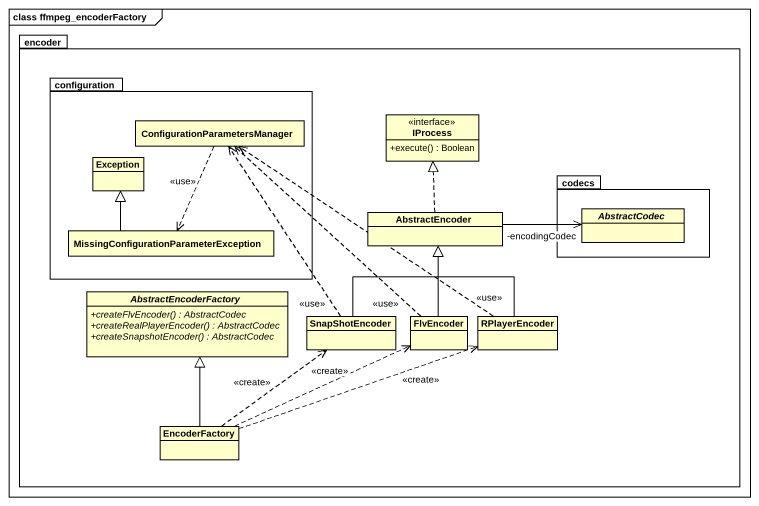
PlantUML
@startuml
mainframe class ffmpeg_encoderFactory
hide circle
hide empty members
skinparam classAttributeIconSize 0
package encoder {
  package configuration {
    class "ConfigurationParametersManager" as ConfigurationParametersManag
    class "Exception" as Exception_
    class "MissingConfigurationParameterException" as MissingConfigurationParamete
  }
  interface IProcess {
    +execute() : Boolean
  }
  package codecs {
    abstract class AbstractCodec
  }
  class AbstractEncoder
  abstract class AbstractEncoderFactory {
    {abstract} +createFlvEncoder() : AbstractCodec
    {abstract} +createRealPlayerEncoder() : AbstractCodec
    {abstract} +createSnapshotEncoder() : AbstractCodec
  }
  class SnapShotEncoder
  class FlvEncoder
  class RPlayerEncoder
  class EncoderFactory
}
ConfigurationParametersManag ..> MissingConfigurationParamete : <<use>>
MissingConfigurationParamete -up-|> Exception_
AbstractEncoder .up.|> IProcess
AbstractEncoder -right-> AbstractCodec : -encodingCodec
SnapShotEncoder .up.> ConfigurationParametersManag : <<use>>
SnapShotEncoder -up-|> AbstractEncoder
FlvEncoder .up.> ConfigurationParametersManag : <<use>>
FlvEncoder -up-|> AbstractEncoder
RPlayerEncoder .up.> ConfigurationParametersManag : <<use>>
RPlayerEncoder -up-|> AbstractEncoder
EncoderFactory -up-|> AbstractEncoderFactory
EncoderFactory .up.> SnapShotEncoder : <<create>>
EncoderFactory .right.> FlvEncoder : <<create>>
EncoderFactory .right.> RPlayerEncoder : <<create>>
@enduml
